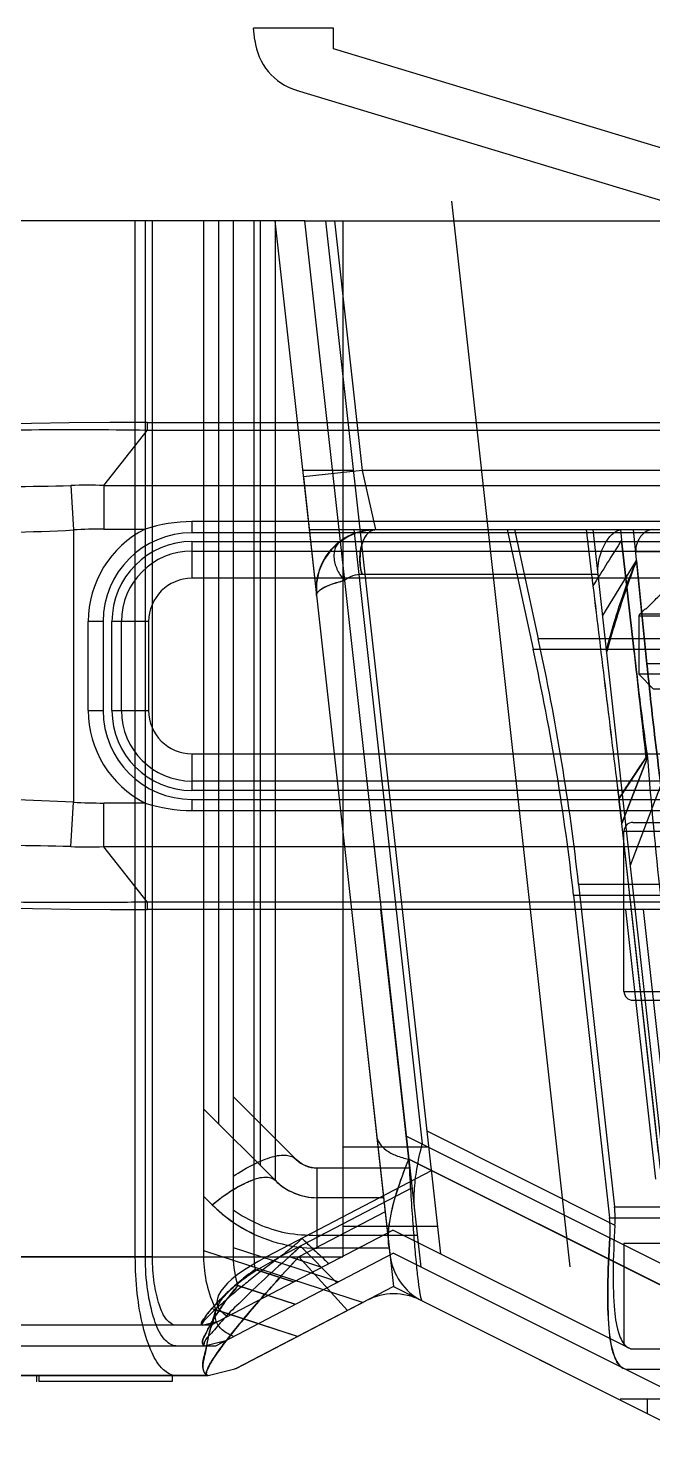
# Model space of a CAD drawing. Header units: millimetres. Extents: x -97344 to -49824, y -57049 to -40247.
# Drawn here: x -63579.77 to -63558.69, y -52849.92 to -52802.39 of the extents above; entities that cross this region are included whole.
import ezdxf

# ---------------------------------------------------------------- set-up
doc = ezdxf.new("R2010")
doc.units = ezdxf.units.MM
doc.header["$LTSCALE"] = 200
doc.linetypes.add('DOT_CENTER', pattern=[14, 12, -1, 0, -1])
for name, color, linetype in [('1', 7, 'Continuous'), ('DIM', 3, 'Continuous'), ('LAY0001', 7, 'Continuous')]:
    doc.layers.add(name, color=color, linetype=linetype)

# ---------------------------------------------------------------- blocks, each defined once
blk = doc.blocks.new('2250')
at = {"color": 7, "linetype": 'Continuous'}
for p, q in [((-45375.337, -64444.768), (-45373.872, -64442.909)), ((-45373.872, -64442.645), (-45373.872, -64442.909)), ((-45373.872, -64442.645), (-45301.69, -64442.645)), ((-45301.69, -64442.909), (-45373.872, -64442.909)), ((-45376.447, -64444.769), (-45376.359, -64446.27)), ((-45375.337, -64444.768), (-45375.337, -64446.24)), ((-45375.337, -64444.768), (-45300.224, -64444.768)), ((-45376.359, -64446.27), (-45376.359, -64455.455)), ((-45375.337, -64446.24), (-45373.941, -64446.24)), ((-45372.359, -64445.988), (-45372.359, -64446.362)), ((-45303.202, -64445.988), (-45372.359, -64445.988)), ((-45303.202, -64446.362), (-45372.359, -64446.362)), ((-45372.359, -64446.662), (-45372.359, -64447.901)), ((-45372.359, -64446.662), (-45303.202, -64446.662)), ((-45372.359, -64446.982), (-45303.202, -64446.982)), ((-45303.202, -64447.901), (-45372.359, -64447.901)), ((-45375.859, -64452.362), (-45375.859, -64449.362)), ((-45375.359, -64449.362), (-45375.859, -64449.362)), ((-45375.359, -64449.362), (-45375.359, -64452.362)), ((-45375.059, -64452.362), (-45375.059, -64449.362)), ((-45373.821, -64449.362), (-45375.059, -64449.362)), ((-45374.74, -64452.362), (-45374.74, -64449.362)), ((-45373.821, -64449.362), (-45373.821, -64452.362)), ((-45375.859, -64452.362), (-45375.359, -64452.362)), ((-45375.059, -64452.362), (-45373.821, -64452.362)), ((-45372.359, -64453.824), (-45372.359, -64455.062)), ((-45372.359, -64453.824), (-45303.202, -64453.824)), ((-45303.202, -64454.743), (-45372.359, -64454.743)), ((-45303.202, -64455.062), (-45372.359, -64455.062)), ((-45376.447, -64456.956), (-45376.359, -64455.455)), ((-45375.337, -64456.957), (-45375.337, -64455.485)), ((-45373.941, -64455.485), (-45375.337, -64455.485)), ((-45372.359, -64455.362), (-45372.359, -64455.737)), ((-45372.359, -64455.362), (-45303.202, -64455.362)), ((-45372.359, -64455.737), (-45303.202, -64455.737)), ((-45373.872, -64458.816), (-45375.337, -64456.957)), ((-45300.224, -64456.957), (-45375.337, -64456.957)), ((-45373.872, -64458.816), (-45373.872, -64459.08)), ((-45373.872, -64458.816), (-45301.69, -64458.816)), ((-45301.69, -64459.08), (-45373.872, -64459.08)), ((-45366.975, -64459.08), (-45365.681, -64470.718)), ((-45365.044, -64467.5), (-45365.98, -64459.08)), ((-45356.706, -64468.175), (-45357.717, -64459.08)), ((-45356.123, -64468.077), (-45357.124, -64459.08)), ((-45356.306, -64471.869), (-45365.044, -64467.5)), ((-45365.841, -64469.282), (-45368.75, -64470.8)), ((-45390.575, -64470.8), (-45368.75, -64470.8)), ((-45368.75, -64470.8), (-45367.109, -64472.608)), ((-45370.867, -64474.568), (-45366.467, -64472.272)), ((-45364.588, -64472.286), (-45355.801, -64476.68)), ((-45371.219, -64473.648), (-45370.991, -64473.355)), ((-45389.806, -64474.8), (-45371.811, -64474.8)), ((-45377.604, -64474.8), (-45377.604, -64475)), ((-45377.531, -64474.8), (-45377.531, -64475)), ((-45373.031, -64474.8), (-45373.031, -64475)), ((-45371.811, -64474.8), (-45370.867, -64474.568)), ((-45370.865, -64474.567), (-45370.935, -64474.584)), ((-45377.589, -64475), (-45377.604, -64475)), ((-45373.031, -64475), (-45377.531, -64475))]:
    blk.add_line(p, q, dxfattribs=at)
for points in [[(-45373.872, -64442.645), (-45375.131, -64442.648), (-45376.498, -64442.661), (-45377.771, -64442.683), (-45378.966, -64442.712), (-45380.088, -64442.75), (-45381.144, -64442.794), (-45382.137, -64442.846), (-45383.071, -64442.906), (-45383.947, -64442.974), (-45384.767, -64443.051), (-45385.526, -64443.137), (-45386.223, -64443.235), (-45386.859, -64443.347), (-45387.345, -64443.457)], [(-45387.345, -64458.268), (-45386.849, -64458.379), (-45386.21, -64458.492), (-45385.507, -64458.59), (-45384.743, -64458.677), (-45383.92, -64458.753), (-45383.042, -64458.821), (-45382.106, -64458.881), (-45381.111, -64458.932), (-45380.056, -64458.977), (-45378.935, -64459.013), (-45377.743, -64459.043), (-45376.472, -64459.064), (-45375.11, -64459.077), (-45373.872, -64459.08)]]:
    blk.add_lwpolyline(points, dxfattribs=at)
for centre, radius, start, end in [((-45375.887, -64464.074), 19.313, 88.368, 91.6601), ((-45375.332, -64463.822), 17.582, 90.0185, 93.351), ((-45372.359, -64449.362), 3.5, 116.8584, 180), ((-45372.359, -64449.362), 3, 90, 180), ((-45372.359, -64449.362), 2.7, 90, 180), ((-45372.359, -64449.362), 2.381, 90, 180), ((-45372.359, -64449.362), 1.462, 90, 180), ((-45372.359, -64452.362), 3.5, 180, 243.1416), ((-45372.359, -64452.362), 3, 180, 270), ((-45372.359, -64452.362), 2.7, 180, 270), ((-45372.359, -64452.362), 2.381, 180, 270), ((-45372.359, -64452.362), 1.462, 180, 270), ((-45375.332, -64437.902), 17.582, 266.649, 269.9815), ((-45375.887, -64437.651), 19.313, 268.3399, 271.632), ((-45363.693, -64470.497), 2, 186.344, 243.4349), ((-45365.541, -64474.045), 2, 63.3402, 117.5538)]:
    blk.add_arc(centre, radius, start, end, dxfattribs=at)
for points, knots in [([(-45373.872, -64442.909), (-45375.258, -64442.894), (-45377.927, -64442.877), (-45381.16, -64442.964), (-45383.496, -64443.102), (-45384.961, -64443.229), (-45386.187, -64443.383), (-45386.92, -64443.507), (-45387.242, -64443.577)], [0, 0, 0, 0, 0.310172, 0.597298, 0.723477, 0.83381, 0.92626, 1, 1, 1, 1]), ([(-45389.096, -64445.584), (-45388.815, -64445.523), (-45388.162, -64445.391), (-45387.051, -64445.215), (-45385.695, -64445.061), (-45383.491, -64444.897), (-45380.383, -64444.818), (-45377.803, -64444.807), (-45376.447, -64444.769)], [0, 0, 0, 0, 0.068055, 0.157386, 0.265648, 0.390479, 0.679313, 1, 1, 1, 1]), ([(-45389.666, -64447.031), (-45389.385, -64446.996), (-45388.723, -64446.906), (-45387.585, -64446.776), (-45386.171, -64446.652), (-45383.84, -64446.506), (-45380.541, -64446.406), (-45377.799, -64446.342), (-45376.359, -64446.27)], [0, 0, 0, 0, 0.063719, 0.150349, 0.257652, 0.383035, 0.675656, 1, 1, 1, 1]), ([(-45376.359, -64455.455), (-45377.799, -64455.383), (-45380.541, -64455.319), (-45383.839, -64455.219), (-45386.17, -64455.073), (-45387.584, -64454.949), (-45388.723, -64454.818), (-45389.385, -64454.728), (-45389.666, -64454.693)], [0, 0, 0, 0, 0.32427, 0.616889, 0.742282, 0.849606, 0.936268, 1, 1, 1, 1]), ([(-45376.447, -64456.956), (-45377.803, -64456.917), (-45380.383, -64456.907), (-45383.49, -64456.828), (-45385.694, -64456.664), (-45387.05, -64456.51), (-45388.161, -64456.334), (-45388.815, -64456.201), (-45389.096, -64456.141)], [0, 0, 0, 0, 0.32062, 0.609453, 0.734293, 0.842573, 0.931932, 1, 1, 1, 1]), ([(-45387.273, -64458.138), (-45386.95, -64458.209), (-45386.218, -64458.34), (-45384.992, -64458.496), (-45383.526, -64458.618), (-45381.849, -64458.719), (-45379.997, -64458.794), (-45378.02, -64458.83), (-45375.965, -64458.836), (-45374.573, -64458.827), (-45373.872, -64458.816)], [0, 0, 0, 0, 0.073694, 0.165979, 0.275806, 0.401933, 0.541117, 0.689391, 0.843353, 1, 1, 1, 1]), ([(-45366.128, -64466.697), (-45366.118, -64466.791), (-45366.043, -64466.988), (-45365.798, -64467.219), (-45365.457, -64467.398), (-45365.189, -64467.472), (-45365.044, -64467.5)], [0, 0, 0, 0, 0.199073, 0.422662, 0.690357, 1, 1, 1, 1]), ([(-45365.044, -64467.5), (-45365.025, -64467.843), (-45364.986, -64468.497), (-45364.925, -64469.424), (-45364.864, -64470.24), (-45364.805, -64470.929), (-45364.748, -64471.481), (-45364.701, -64471.85), (-45364.663, -64472.068), (-45364.639, -64472.177), (-45364.617, -64472.244), (-45364.599, -64472.28), (-45364.588, -64472.286)], [0, 0, 0, 0, 0.213754, 0.4078, 0.57857, 0.72305, 0.83871, 0.923705, 0.954382, 0.977149, 0.992175, 1, 1, 1, 1]), ([(-45370.991, -64473.355), (-45370.833, -64473.157), (-45370.112, -64472.283), (-45369.353, -64471.441), (-45368.75, -64470.8)], [0, 0, 0, 0, 0.223124, 1, 1, 1, 1]), ([(-45371.811, -64474.8), (-45371.829, -64474.8), (-45371.873, -64474.779), (-45371.872, -64474.691), (-45371.836, -64474.588), (-45371.769, -64474.447), (-45371.668, -64474.28), (-45371.485, -64474.007), (-45371.331, -64473.795), (-45371.219, -64473.648)], [0, 0, 0, 0, 0.039205, 0.088988, 0.170029, 0.283628, 0.427091, 0.59676, 1, 1, 1, 1])]:
    blk.add_open_spline(points, degree=3, knots=knots, dxfattribs=at)
for points in [[(-45372.359, -64445.988), (-45372.893, -64445.988), (-45373.433, -64446.075), (-45373.941, -64446.24)], [(-45373.941, -64455.485), (-45373.433, -64455.65), (-45372.893, -64455.737), (-45372.359, -64455.737)]]:
    blk.add_open_spline(points, degree=3, dxfattribs=at)
at = {"layer": 'LAY0001', "color": 7, "linetype": 'Continuous'}
for p, q in [((-45370.237, -64429.743), (-45370.281, -64429.34)), ((-45367.581, -64429.34), (-45370.281, -64429.34)), ((-45367.581, -64430.038), (-45367.581, -64429.34)), ((-45347.659, -64436.072), (-45367.581, -64430.038)), ((-45346.346, -64438.246), (-45368.829, -64431.437)), ((-45359.597, -64471.137), (-45363.595, -64435.177)), ((-45368.553, -64435.84), (-45391.579, -64435.84)), ((-45374.27, -64470.8), (-45374.27, -64435.84)), ((-45373.928, -64470.8), (-45373.928, -64435.84)), ((-45373.688, -64470.8), (-45373.688, -64435.84)), ((-45371.967, -64435.84), (-45371.967, -64465.8)), ((-45371.467, -64435.84), (-45371.467, -64466.3)), ((-45370.967, -64435.84), (-45370.967, -64470.8)), ((-45370.267, -64435.84), (-45370.267, -64470.8)), ((-45370.053, -64435.84), (-45370.053, -64467.714)), ((-45369.559, -64435.84), (-45368.4, -64446.26)), ((-45369.553, -64435.84), (-45369.553, -64468.214)), ((-45367.394, -64446.26), (-45368.553, -64435.84)), ((-45368.553, -64435.84), (-45306.009, -64435.84)), ((-45367.848, -64435.84), (-45363.973, -64470.693)), ((-45367.546, -64435.84), (-45366.61, -64444.26)), ((-45367.267, -64435.84), (-45367.267, -64470.8)), ((-45366.912, -64444.26), (-45368.623, -64444.26)), ((-45366.61, -64444.26), (-45368.598, -64444.481)), ((-45308.951, -64444.26), (-45366.61, -64444.26)), ((-45366.61, -64444.26), (-45366.166, -64446.26)), ((-45368.598, -64444.481), (-45368.153, -64448.481)), ((-45368.4, -64446.26), (-45365.561, -64471.8)), ((-45368.4, -64446.26), (-45314.09, -64446.26)), ((-45367.406, -64446.26), (-45365.044, -64467.5)), ((-45364.627, -64471.148), (-45367.394, -64446.26)), ((-45366.897, -64446.26), (-45364.592, -64466.988)), ((-45366.825, -64446.371), (-45366.497, -64446.287)), ((-45366.498, -64446.287), (-45366.166, -64446.26)), ((-45361.72, -64446.26), (-45360.847, -64450.291)), ((-45361.472, -64446.26), (-45360.674, -64449.946)), ((-45359.056, -64446.26), (-45358.828, -64448.156)), ((-45356.286, -64469.08), (-45358.823, -64446.26)), ((-45357.899, -64446.26), (-45357.86, -64446.614)), ((-45357.006, -64450.785), (-45357.457, -64446.26)), ((-45357.453, -64450.291), (-45357.86, -64446.614)), ((-45357.86, -64446.614), (-45357.453, -64450.291)), ((-45318.178, -64447.006), (-45357.383, -64447.006)), ((-45358.5, -64449.161), (-45357.354, -64447.3)), ((-45357.354, -64447.3), (-45357.006, -64450.785)), ((-45358.655, -64447.772), (-45366.618, -64447.772)), ((-45314.888, -64449.946), (-45360.674, -64449.946)), ((-45360.847, -64450.291), (-45337.781, -64450.291)), ((-45318.555, -64450.785), (-45357.006, -64450.785)), ((-45357.04, -64453.959), (-45357.954, -64455.343)), ((-45356.991, -64453.953), (-45357.85, -64456.18)), ((-45357.85, -64456.18), (-45356.991, -64453.953)), ((-45357.564, -64457.577), (-45356.535, -64454.889)), ((-45357.85, -64456.18), (-45357.954, -64455.342)), ((-45357.954, -64455.343), (-45357.85, -64456.18)), ((-45356.554, -64467.836), (-45357.85, -64456.18)), ((-45356.615, -64467.293), (-45357.85, -64456.18)), ((-45359.48, -64458.595), (-45358.27, -64469.48)), ((-45359.48, -64458.595), (-45337.781, -64458.595)), ((-45359.312, -64458.221), (-45358.101, -64469.106)), ((-45359.312, -64458.221), (-45316.25, -64458.221)), ((-45370.967, -64465.385), (-45368.846, -64467.507)), ((-45371.967, -64465.8), (-45371.967, -64470.8)), ((-45369.553, -64468.214), (-45371.967, -64465.8)), ((-45365.119, -64466.725), (-45356.21, -64471.179)), ((-45364.434, -64466.55), (-45358.085, -64469.725)), ((-45364.373, -64467.1), (-45367.267, -64467.1)), ((-45365.044, -64467.5), (-45355.956, -64472.044)), ((-45364.284, -64467.899), (-45369.843, -64470.8)), ((-45368.139, -64470.503), (-45368.138, -64467.8)), ((-45364.999, -64467.8), (-45368.139, -64467.8)), ((-45364.925, -64468.468), (-45369.393, -64470.8)), ((-45371.967, -64468.746), (-45371.674, -64469.038)), ((-45365.894, -64468.8), (-45368.139, -64468.8)), ((-45358.101, -64469.106), (-45317.46, -64469.106)), ((-45365.841, -64469.282), (-45368.75, -64470.8)), ((-45358.27, -64469.48), (-45337.781, -64469.48)), ((-45371.727, -64473.1), (-45365.577, -64469.891)), ((-45364.747, -64470.071), (-45368.139, -64470.071)), ((-45364.076, -64469.768), (-45367.267, -64469.768)), ((-45357.781, -64473.789), (-45365.577, -64469.891)), ((-45370.967, -64470.477), (-45367.408, -64471.635)), ((-45368.697, -64470.436), (-45367.471, -64471.668)), ((-45368.697, -64470.436), (-45367.471, -64471.668)), ((-45365.705, -64470.503), (-45368.139, -64470.503)), ((-45357.781, -64470.34), (-45357.781, -64473.789)), ((-45357.781, -64470.34), (-45347.031, -64470.34)), ((-45391.223, -64470.8), (-45367.267, -64470.8)), ((-45389.9, -64470.8), (-45369.084, -64470.8)), ((-45389.427, -64470.801), (-45369.843, -64470.8)), ((-45373.928, -64470.8), (-45384, -64470.8)), ((-45373.688, -64470.8), (-45383.527, -64470.801)), ((-45371.967, -64470.584), (-45366.587, -64472.335)), ((-45371.556, -64473.8), (-45365.57, -64470.677)), ((-45369.047, -64470.8), (-45367.983, -64471.146)), ((-45368.75, -64470.799), (-45367.109, -64472.607)), ((-45368.75, -64470.799), (-45367.109, -64472.607)), ((-45355.702, -64475.611), (-45365.57, -64470.677)), ((-45370.228, -64471.22), (-45368.933, -64471.642)), ((-45368.934, -64471.642), (-45370.228, -64471.221)), ((-45368.934, -64471.643), (-45370.228, -64471.222)), ((-45365.561, -64471.8), (-45370.867, -64474.568)), ((-45370.806, -64471.768), (-45368.87, -64472.398)), ((-45368.87, -64472.399), (-45370.806, -64471.769)), ((-45368.87, -64472.399), (-45370.806, -64471.77)), ((-45365.561, -64471.8), (-45355.419, -64476.87)), ((-45371.645, -64472.548), (-45368.78, -64473.48)), ((-45371.642, -64472.55), (-45368.847, -64473.459)), ((-45371.55, -64472.578), (-45368.78, -64473.479)), ((-45371.55, -64472.58), (-45368.78, -64473.48)), ((-45371.727, -64473.1), (-45389.13, -64473.1)), ((-45372.016, -64473.1), (-45371.466, -64472.965)), ((-45371.641, -64473.007), (-45371.464, -64472.963)), ((-45392.283, -64473.8), (-45371.556, -64473.8)), ((-45371.931, -64473.8), (-45371.215, -64473.624)), ((-45371.488, -64473.69), (-45371.376, -64473.663)), ((-45371.393, -64473.667), (-45371.217, -64473.623)), ((-45371.296, -64473.643), (-45371.219, -64473.624)), ((-45357.559, -64473.9), (-45357.781, -64473.789)), ((-45357.559, -64473.9), (-45351.519, -64473.9)), ((-45371.811, -64474.8), (-45389.806, -64474.8)), ((-45371.811, -64474.8), (-45370.867, -64474.568)), ((-45370.865, -64474.567), (-45370.936, -64474.584)), ((-45370.865, -64474.567), (-45370.935, -64474.584)), ((-45337.781, -64474.6), (-45357.725, -64474.6)), ((-45317.646, -64475.6), (-45357.915, -64475.6)), ((-45357.001, -64475.6), (-45357.001, -64476.08))]:
    blk.add_line(p, q, dxfattribs=at)
for points in [[(-45366.165, -64446.26), (-45366.479, -64446.284), (-45366.788, -64446.359), (-45367.085, -64446.483), (-45367.362, -64446.657)], [(-45366.165, -64446.26), (-45366.482, -64446.285), (-45366.789, -64446.359), (-45367.085, -64446.484)], [(-45368.153, -64448.479), (-45368.163, -64448.15), (-45368.116, -64447.816), (-45368.013, -64447.493), (-45367.858, -64447.194), (-45367.659, -64446.929), (-45367.413, -64446.696), (-45367.133, -64446.509), (-45366.825, -64446.371)], [(-45368.153, -64448.481), (-45368.162, -64448.147), (-45368.114, -64447.811), (-45368.01, -64447.487), (-45367.856, -64447.191), (-45367.656, -64446.927), (-45367.411, -64446.694), (-45367.13, -64446.508), (-45366.824, -64446.371)], [(-45367.362, -64446.657), (-45367.674, -64446.947), (-45367.917, -64447.294), (-45368.077, -64447.672), (-45368.157, -64448.071), (-45368.154, -64448.476)], [(-45367.362, -64446.657), (-45367.655, -64446.925), (-45367.9, -64447.264), (-45368.063, -64447.629), (-45368.153, -64448.036), (-45368.152, -64448.489)], [(-45368.139, -64467.8), (-45368.265, -64467.791), (-45368.385, -64467.769), (-45368.487, -64467.737), (-45368.575, -64467.699), (-45368.654, -64467.656), (-45368.724, -64467.61), (-45368.788, -64467.56), (-45368.846, -64467.507)], [(-45369.553, -64468.214), (-45369.368, -64468.377), (-45369.158, -64468.52), (-45368.926, -64468.638), (-45368.672, -64468.727), (-45368.404, -64468.782), (-45368.139, -64468.8)]]:
    blk.add_lwpolyline(points, dxfattribs=at)
for centre, radius, start, end in [((-45368.249, -64429.522), 2, 186.344, 253.1506), ((-45366.166, -64448.26), 2, 90, 186.344), ((-44734.231, -64838.873), 736.737, 147.830299, 147.971935), ((-45366.618, -64448.772), 1, 89.9983, 126.7325), ((-42519.347, -64106.588), 2859.952, 186.859293, 187.004298), ((-42547.951, -64110.065), 2831.137, 186.858571, 187.005072), ((-44617.964, -64367.937), 744.062, 186.3548, 186.638314), ((-44286.573, -64333.16), 1077.262, 186.242245, 186.438738), ((-45368.139, -64466.8), 1, 225, 270), ((-45368.139, -64466.8), 2, 225, 270), ((-45368.138, -64465.503), 5, 225.0002, 244.8057), ((-45367.967, -64470.8), 4, 180, 206.4024), ((-45367.967, -64470.8), 3, 180, 198.8788), ((-45367.967, -64470.8), 2.3, 180, 190.5845)]:
    blk.add_arc(centre, radius, start, end, dxfattribs=at)
for centre, major_axis, ratio, start_param, end_param in [((-45756.102, -64350.608), (393.924, -135.879), 0.37703, 0.176957, 0.22489), ((-45757.651, -64350.608), (395.294, -136.352), 0.37703, 0.176957, 0.22489), ((-45158.895, -64350.608), (167.365, 173.845), 0.61463, 2.642162, 2.669125), ((-45378.404, -64463.6), (20.156, -6.953), 0.37703, 0.104111, 0.176957), ((-45379.953, -64463.6), (21.526, -7.425), 0.37703, 0.102287, 0.176957), ((-45364.871, -64470.8), (6.633, 1.626), 0.245196, 2.356194, 3.412209)]:
    blk.add_ellipse(centre, major_axis=major_axis, ratio=ratio, start_param=start_param, end_param=end_param, dxfattribs=at)
for points, knots in [([(-45366.166, -64446.26), (-45366.195, -64446.26), (-45366.236, -64446.266), (-45366.285, -64446.285), (-45366.315, -64446.3), (-45366.345, -64446.319), (-45366.386, -64446.35), (-45366.438, -64446.401), (-45366.498, -64446.48), (-45366.577, -64446.62), (-45366.653, -64446.842), (-45366.697, -64447.145), (-45366.69, -64447.464), (-45366.649, -64447.673), (-45366.618, -64447.772)], [0, 0, 0, 0, 0.050982, 0.070209, 0.089308, 0.109072, 0.130376, 0.178244, 0.234154, 0.298894, 0.454349, 0.635662, 0.822084, 1, 1, 1, 1]), ([(-45366.618, -64447.772), (-45366.63, -64447.733), (-45366.652, -64447.648), (-45366.676, -64447.517), (-45366.687, -64447.404), (-45366.691, -64447.317), (-45366.692, -64447.255), (-45366.691, -64447.192), (-45366.686, -64447.105), (-45366.675, -64446.992), (-45366.649, -64446.853), (-45366.609, -64446.714), (-45366.556, -64446.581), (-45366.487, -64446.461), (-45366.406, -64446.363), (-45366.313, -64446.293), (-45366.229, -64446.263), (-45366.18, -64446.26), (-45366.165, -64446.26)], [0, 0, 0, 0, 0.069128, 0.150922, 0.228446, 0.265172, 0.300389, 0.335599, 0.3723, 0.449714, 0.531307, 0.614997, 0.698044, 0.777408, 0.850457, 0.915946, 0.97491, 1, 1, 1, 1]), ([(-45358.655, -64447.772), (-45358.668, -64447.648), (-45358.657, -64447.383), (-45358.558, -64446.997), (-45358.384, -64446.642), (-45358.157, -64446.365), (-45357.942, -64446.26), (-45357.842, -64446.26)], [0, 0, 0, 0, 0.202467, 0.423866, 0.641706, 0.837727, 1, 1, 1, 1]), ([(-45356.834, -64446.26), (-45356.874, -64446.26), (-45356.956, -64446.277), (-45357.065, -64446.339), (-45357.16, -64446.422), (-45357.238, -64446.518), (-45357.298, -64446.618), (-45357.342, -64446.718), (-45357.371, -64446.815), (-45357.386, -64446.911), (-45357.386, -64446.975), (-45357.383, -64447.006)], [0, 0, 0, 0, 0.118955, 0.242251, 0.367875, 0.490966, 0.606998, 0.713285, 0.811692, 0.906124, 1, 1, 1, 1]), ([(-45367.362, -64446.657), (-45367.436, -64446.712), (-45367.528, -64446.844), (-45367.573, -64447.054), (-45367.57, -64447.315), (-45367.463, -64447.642), (-45367.306, -64447.871), (-45367.216, -64447.97)], [0, 0, 0, 0, 0.191559, 0.307856, 0.437817, 0.723279, 1, 1, 1, 1]), ([(-45358.368, -64450.347), (-45358.292, -64450.026), (-45358.111, -64449.363), (-45357.781, -64448.343), (-45357.506, -64447.654), (-45357.354, -64447.3)], [0, 0, 0, 0, 0.307988, 0.64057, 1, 1, 1, 1]), ([(-45357.354, -64447.3), (-45357.489, -64447.652), (-45357.742, -64448.345), (-45358.076, -64449.372), (-45358.274, -64450.045), (-45358.365, -64450.375)], [0, 0, 0, 0, 0.349817, 0.683398, 1, 1, 1, 1]), ([(-45368.153, -64448.481), (-45368.162, -64448.406), (-45367.99, -64448.239), (-45367.668, -64448.101), (-45367.381, -64448.016), (-45367.216, -64447.97)], [0, 0, 0, 0, 0.202915, 0.535284, 1, 1, 1, 1]), ([(-45368.153, -64448.481), (-45368.158, -64448.439), (-45368.12, -64448.366), (-45368.038, -64448.295), (-45367.889, -64448.198), (-45367.613, -64448.081), (-45367.364, -64448.008), (-45367.216, -64447.97)], [0, 0, 0, 0, 0.112503, 0.194224, 0.299009, 0.588295, 1, 1, 1, 1]), ([(-45357.446, -64450.291), (-45357.401, -64450.707), (-45357.307, -64451.53), (-45357.155, -64452.751), (-45357.047, -64453.555), (-45356.991, -64453.953)], [0, 0, 0, 0, 0.339936, 0.673282, 1, 1, 1, 1]), ([(-45357.006, -64450.785), (-45356.961, -64451.243), (-45356.866, -64452.158), (-45356.708, -64453.526), (-45356.595, -64454.437), (-45356.535, -64454.891)], [0, 0, 0, 0, 0.334293, 0.66745, 1, 1, 1, 1]), ([(-45356.535, -64454.889), (-45356.595, -64454.436), (-45356.709, -64453.526), (-45356.866, -64452.158), (-45356.96, -64451.243), (-45357.006, -64450.785)], [0, 0, 0, 0, 0.332308, 0.665582, 1, 1, 1, 1]), ([(-45357.954, -64455.342), (-45357.918, -64455.284), (-45357.843, -64455.166), (-45357.726, -64454.985), (-45357.602, -64454.796), (-45357.474, -64454.599), (-45357.336, -64454.395), (-45357.191, -64454.182), (-45357.091, -64454.038), (-45357.04, -64453.964)], [0, 0, 0, 0, 0.123861, 0.254276, 0.390619, 0.532636, 0.681725, 0.837694, 1, 1, 1, 1]), ([(-45364.84, -64469.237), (-45364.864, -64469.019), (-45364.869, -64468.548), (-45364.773, -64467.795), (-45364.659, -64467.269), (-45364.592, -64466.988)], [0, 0, 0, 0, 0.289231, 0.618967, 1, 1, 1, 1]), ([(-45364.84, -64469.237), (-45364.864, -64469.019), (-45364.869, -64468.548), (-45364.773, -64467.795), (-45364.659, -64467.269), (-45364.592, -64466.988)], [0, 0, 0, 0, 0.289234, 0.618968, 1, 1, 1, 1]), ([(-45370.968, -64468.079), (-45370.741, -64467.928), (-45370.319, -64467.673), (-45369.712, -64467.423), (-45369.216, -64467.326), (-45368.928, -64467.424), (-45368.846, -64467.507)], [0, 0, 0, 0, 0.35327, 0.638448, 0.848555, 1, 1, 1, 1]), ([(-45365.712, -64470.441), (-45365.743, -64470.164), (-45365.706, -64469.547), (-45365.449, -64468.564), (-45365.192, -64467.875), (-45365.044, -64467.5)], [0, 0, 0, 0, 0.274715, 0.602258, 1, 1, 1, 1]), ([(-45365.712, -64470.441), (-45365.743, -64470.162), (-45365.705, -64469.542), (-45365.447, -64468.56), (-45365.191, -64467.872), (-45365.044, -64467.5)], [0, 0, 0, 0, 0.277098, 0.604889, 1, 1, 1, 1]), ([(-45371.674, -64469.038), (-45371.455, -64468.858), (-45371.039, -64468.548), (-45370.428, -64468.231), (-45369.938, -64468.069), (-45369.631, -64468.135), (-45369.553, -64468.214)], [0, 0, 0, 0, 0.35557, 0.648674, 0.860193, 1, 1, 1, 1]), ([(-45371.674, -64469.038), (-45371.513, -64468.905), (-45371.197, -64468.666), (-45370.727, -64468.378), (-45370.414, -64468.236), (-45370.267, -64468.187)], [0, 0, 0, 0, 0.379837, 0.717571, 1, 1, 1, 1]), ([(-45371.674, -64469.038), (-45371.367, -64469.345), (-45370.681, -64469.873), (-45369.466, -64470.383), (-45368.59, -64470.503), (-45368.139, -64470.503)], [0, 0, 0, 0, 0.332433, 0.654268, 1, 1, 1, 1]), ([(-45370.967, -64469.215), (-45370.7, -64469.397), (-45370.131, -64469.717), (-45369.171, -64470.033), (-45368.489, -64470.066), (-45368.139, -64470.071)], [0, 0, 0, 0, 0.322847, 0.649626, 1, 1, 1, 1]), ([(-45358.085, -64469.725), (-45358.118, -64470.263), (-45358.164, -64471.219), (-45358.129, -64472.478), (-45358.016, -64473.331), (-45357.784, -64473.787), (-45357.633, -64473.863)], [0, 0, 0, 0, 0.380442, 0.676291, 0.880354, 1, 1, 1, 1]), ([(-45368.644, -64470.174), (-45368.723, -64470.25), (-45368.884, -64470.398), (-45369.133, -64470.606), (-45369.303, -64470.736), (-45369.389, -64470.8)], [0, 0, 0, 0, 0.338053, 0.671765, 1, 1, 1, 1]), ([(-45368.697, -64470.436), (-45368.738, -64470.478), (-45368.823, -64470.561), (-45368.952, -64470.682), (-45369.039, -64470.761), (-45369.084, -64470.8)], [0, 0, 0, 0, 0.334296, 0.667879, 1, 1, 1, 1]), ([(-45369.084, -64470.8), (-45369.039, -64470.761), (-45368.952, -64470.682), (-45368.823, -64470.561), (-45368.738, -64470.478), (-45368.697, -64470.436)], [0, 0, 0, 0, 0.332243, 0.665824, 1, 1, 1, 1]), ([(-45368.644, -64470.174), (-45368.544, -64470.27), (-45368.344, -64470.46), (-45368.044, -64470.742), (-45367.843, -64470.928), (-45367.743, -64471.021)], [0, 0, 0, 0, 0.335594, 0.66892, 1, 1, 1, 1]), ([(-45357.799, -64474.562), (-45357.952, -64474.486), (-45358.2, -64474.007), (-45358.315, -64473.079), (-45358.345, -64471.73), (-45358.29, -64470.712), (-45358.254, -64470.157)], [0, 0, 0, 0, 0.11281, 0.322649, 0.631149, 1, 1, 1, 1]), ([(-45358.254, -64470.157), (-45358.29, -64470.711), (-45358.344, -64471.722), (-45358.316, -64473.067), (-45358.203, -64473.994), (-45357.956, -64474.484), (-45357.799, -64474.562)], [0, 0, 0, 0, 0.36802, 0.673041, 0.884101, 1, 1, 1, 1]), ([(-45372.902, -64474.8), (-45373.057, -64474.8), (-45373.423, -64474.583), (-45373.764, -64473.969), (-45374.05, -64473.093), (-45374.228, -64472.003), (-45374.27, -64471.212), (-45374.27, -64470.8)], [0, 0, 0, 0, 0.104573, 0.258167, 0.468091, 0.722149, 1, 1, 1, 1]), ([(-45372.902, -64473.8), (-45373.053, -64473.8), (-45373.408, -64473.518), (-45373.675, -64472.844), (-45373.886, -64471.901), (-45373.928, -64471.183), (-45373.928, -64470.8)], [0, 0, 0, 0, 0.136249, 0.355383, 0.654844, 1, 1, 1, 1]), ([(-45372.902, -64473.1), (-45373.018, -64473.1), (-45373.29, -64472.884), (-45373.495, -64472.367), (-45373.656, -64471.644), (-45373.688, -64471.094), (-45373.688, -64470.8)], [0, 0, 0, 0, 0.136249, 0.355383, 0.654844, 1, 1, 1, 1]), ([(-45369.389, -64470.8), (-45369.573, -64470.936), (-45369.912, -64471.192), (-45370.38, -64471.56), (-45370.781, -64471.886), (-45371.129, -64472.177), (-45371.431, -64472.446), (-45371.68, -64472.67), (-45371.887, -64472.892), (-45371.98, -64472.97), (-45372.036, -64473.1), (-45372.018, -64473.1)], [0, 0, 0, 0, 0.195072, 0.362785, 0.508203, 0.636569, 0.750447, 0.850589, 0.931685, 0.984384, 1, 1, 1, 1]), ([(-45369.084, -64470.8), (-45369.398, -64471.076), (-45369.967, -64471.588), (-45370.724, -64472.321), (-45371.304, -64472.884), (-45371.699, -64473.39), (-45371.911, -64473.56), (-45371.968, -64473.8), (-45371.936, -64473.8)], [0, 0, 0, 0, 0.300331, 0.551074, 0.750438, 0.894013, 0.976918, 1, 1, 1, 1]), ([(-45368.75, -64470.8), (-45369.003, -64471.068), (-45369.485, -64471.591), (-45370.156, -64472.35), (-45370.729, -64473.027), (-45371.187, -64473.597), (-45371.512, -64474.046), (-45371.738, -64474.379), (-45371.836, -64474.594), (-45371.896, -64474.748), (-45371.833, -64474.8), (-45371.811, -64474.8)], [0, 0, 0, 0, 0.215128, 0.415282, 0.590682, 0.733305, 0.841059, 0.916184, 0.96281, 0.986767, 1, 1, 1, 1]), ([(-45371.811, -64474.8), (-45371.833, -64474.8), (-45371.896, -64474.748), (-45371.836, -64474.594), (-45371.737, -64474.379), (-45371.512, -64474.047), (-45371.188, -64473.598), (-45370.73, -64473.028), (-45370.157, -64472.35), (-45369.485, -64471.592), (-45369.003, -64471.068), (-45368.75, -64470.8)], [0, 0, 0, 0, 0.013261, 0.037264, 0.083847, 0.158829, 0.266436, 0.409017, 0.584505, 0.784804, 1, 1, 1, 1]), ([(-45370.95, -64473.483), (-45371.088, -64473.426), (-45371.331, -64473.301), (-45371.586, -64472.982), (-45371.576, -64472.582), (-45371.358, -64472.212), (-45371.014, -64471.849), (-45370.559, -64471.49), (-45370.01, -64471.135), (-45369.608, -64470.912), (-45369.393, -64470.8)], [0, 0, 0, 0, 0.111415, 0.200877, 0.28682, 0.390013, 0.514277, 0.657857, 0.819822, 1, 1, 1, 1]), ([(-45370.228, -64471.222), (-45370.226, -64471.205), (-45370.328, -64471.317), (-45370.417, -64471.347), (-45370.637, -64471.54), (-45370.862, -64471.723), (-45371.1, -64471.938), (-45371.319, -64472.149), (-45371.52, -64472.356), (-45371.7, -64472.557), (-45371.863, -64472.74), (-45371.959, -64472.916), (-45372.061, -64473.011), (-45372.033, -64473.1), (-45372.016, -64473.1)], [0, 0, 0, 0, 0.019875, 0.08354, 0.184854, 0.305883, 0.427633, 0.543271, 0.651637, 0.753676, 0.848718, 0.92792, 0.980147, 1, 1, 1, 1]), ([(-45372.016, -64473.1), (-45372.033, -64473.1), (-45372.057, -64473.013), (-45371.967, -64472.919), (-45371.87, -64472.752), (-45371.713, -64472.574), (-45371.538, -64472.376), (-45371.343, -64472.173), (-45371.133, -64471.967), (-45370.91, -64471.766), (-45370.686, -64471.577), (-45370.482, -64471.412), (-45370.33, -64471.297), (-45370.251, -64471.237), (-45370.228, -64471.22)], [0, 0, 0, 0, 0.019872, 0.069898, 0.145686, 0.237655, 0.33793, 0.44442, 0.55621, 0.670811, 0.784017, 0.888402, 0.967862, 1, 1, 1, 1]), ([(-45371.931, -64473.8), (-45371.971, -64473.801), (-45372.04, -64473.634), (-45371.9, -64473.421), (-45371.757, -64473.096), (-45371.541, -64472.747), (-45371.312, -64472.404), (-45371.088, -64472.11), (-45370.921, -64471.903), (-45370.832, -64471.798), (-45370.806, -64471.768)], [0, 0, 0, 0, 0.048926, 0.158835, 0.31498, 0.491476, 0.668574, 0.828906, 0.950878, 1, 1, 1, 1]), ([(-45370.806, -64471.77), (-45370.811, -64471.732), (-45370.948, -64471.985), (-45371.079, -64472.073), (-45371.319, -64472.423), (-45371.543, -64472.752), (-45371.76, -64473.1), (-45371.904, -64473.425), (-45372.029, -64473.628), (-45371.978, -64473.8), (-45371.94, -64473.8)], [0, 0, 0, 0, 0.048962, 0.172532, 0.335368, 0.513699, 0.689455, 0.843721, 0.952257, 1, 1, 1, 1]), ([(-45370.806, -64471.77), (-45370.811, -64471.732), (-45370.948, -64471.985), (-45371.079, -64472.073), (-45371.319, -64472.423), (-45371.543, -64472.752), (-45371.76, -64473.1), (-45371.904, -64473.425), (-45372.029, -64473.628), (-45371.978, -64473.8), (-45371.94, -64473.8)], [0, 0, 0, 0, 0.048962, 0.172532, 0.335368, 0.513699, 0.689455, 0.843721, 0.952257, 1, 1, 1, 1]), ([(-45371.811, -64474.8), (-45371.903, -64474.8), (-45372.051, -64474.466), (-45371.896, -64474.023), (-45371.798, -64473.419), (-45371.653, -64472.932), (-45371.572, -64472.658), (-45371.55, -64472.578)], [0, 0, 0, 0, 0.118465, 0.342457, 0.631913, 0.893263, 1, 1, 1, 1]), ([(-45371.55, -64472.578), (-45371.575, -64472.527), (-45371.616, -64472.965), (-45371.738, -64473.155), (-45371.863, -64473.737), (-45371.939, -64474.208), (-45372.036, -64474.581), (-45371.885, -64474.8), (-45371.811, -64474.8)], [0, 0, 0, 0, 0.073656, 0.266497, 0.514553, 0.738786, 0.905009, 1, 1, 1, 1])]:
    blk.add_open_spline(points, degree=3, knots=knots, dxfattribs=at)
blk.add_open_spline([(-45371.936, -64473.8), (-45371.936, -64473.8), (-45371.936, -64473.8), (-45371.936, -64473.8)], degree=3, dxfattribs=at)
blk = doc.blocks.new('*U1514')
at = {"layer": 'DIM', "color": 3}
blk.add_blockref('2250', (45347.11, 64440.647), dxfattribs=at)
blk = doc.blocks.new('*U1516')
at = {"layer": 'DIM', "color": 0, "linetype": 'ByBlock', "lineweight": -2, "transparency": 16777216}
blk.add_blockref('*U1514', (6000, 0), dxfattribs=at)
blk = doc.blocks.new('23-D0546-A_CLAMP-DISK_Absen-X5', base_point=(128.75, -182.849))
at = {"color": 140, "linetype": 'Continuous'}
for p, q in [((129.05, -142.849), (129.05, -182.849)), ((134.45, -142.849), (134.45, -182.849))]:
    blk.add_line(p, q, dxfattribs=at)
at = {"color": 7, "linetype": 'Continuous'}
for p, q in [((129.05, -142.849), (134.45, -142.849)), ((128.75, -143.149), (128.75, -145.349)), ((134.75, -143.149), (134.75, -145.349)), ((128.75, -145.349), (128.75, -180.349)), ((134.75, -146.349), (134.75, -145.349)), ((134.75, -150.349), (134.75, -146.349)), ((134.75, -151.349), (134.75, -150.349)), ((134.75, -151.349), (134.75, -160.399)), ((134.75, -161.349), (134.75, -160.399)), ((134.75, -164.349), (134.75, -161.349)), ((134.75, -165.299), (134.75, -164.349)), ((134.75, -165.299), (134.75, -174.349)), ((134.75, -175.349), (134.75, -174.349)), ((134.75, -179.349), (134.75, -175.349)), ((134.75, -180.349), (134.75, -179.349)), ((128.75, -180.349), (128.75, -182.549)), ((134.75, -180.349), (134.75, -182.549)), ((129.05, -182.849), (134.45, -182.849))]:
    blk.add_line(p, q, dxfattribs=at)
for centre, start, end in [((129.05, -143.149), 90, 180), ((134.45, -143.149), 0, 90), ((129.05, -182.549), 180, 270), ((134.45, -182.549), 270, 0)]:
    blk.add_arc(centre, 0.3, start, end, dxfattribs=at)
at = {"layer": '1', "color": 1, "linetype": 'DOT_CENTER'}
blk.add_line((127.05, -162.849), (136.45, -162.849), dxfattribs=at)
blk = doc.blocks.new('23-D0548-A_POSITION-PIN-CLAMP_Absen-X5_2', base_point=(134.75, -153.349))
at = {"color": 7, "linetype": 'Continuous'}
for p, q in [((139.25, -143.849), (139.75, -143.349)), ((139.75, -153.349), (139.75, -143.349)), ((141.709, -143.349), (139.75, -143.349)), ((141.95, -143.549), (141.779, -143.379)), ((139.25, -145.349), (139.25, -143.849)), ((141.95, -143.587), (141.95, -143.549)), ((134.75, -146.349), (134.75, -145.349)), ((139.25, -145.349), (134.75, -145.349)), ((139.25, -151.349), (139.25, -145.349)), ((143.25, -151.671), (143.25, -145.027)), ((134.75, -150.349), (134.75, -146.349)), ((134.75, -151.349), (134.75, -150.349)), ((139.25, -151.349), (134.75, -151.349)), ((139.25, -152.849), (139.25, -151.349)), ((139.25, -152.849), (139.75, -153.349)), ((141.709, -153.349), (139.75, -153.349)), ((141.95, -153.149), (141.779, -153.32)), ((141.95, -153.149), (141.95, -153.112))]:
    blk.add_line(p, q, dxfattribs=at)
at = {"color": 140, "linetype": 'Continuous'}
for p, q in [((141.709, -153.349), (141.709, -143.349)), ((141.779, -153.32), (141.779, -143.379)), ((143.162, -151.887), (143.162, -144.812))]:
    blk.add_line(p, q, dxfattribs=at)
at = {"color": 7, "linetype": 'Continuous'}
for centre, start, end in [((141.709, -143.449), 45, 90), ((141.709, -153.249), 270, 315)]:
    blk.add_arc(centre, 0.1, start, end, dxfattribs=at)
for points in [[(141.95, -143.587), (142.264, -143.903), (142.557, -144.199), (142.871, -144.518), (143.162, -144.812)], [(143.162, -144.812), (143.18, -144.832), (143.2, -144.858), (143.216, -144.886), (143.227, -144.911), (143.238, -144.942), (143.244, -144.968), (143.249, -144.998), (143.25, -145.027)], [(143.162, -151.887), (142.871, -152.181), (142.557, -152.5), (142.264, -152.795), (141.95, -153.112)], [(143.25, -151.671), (143.244, -151.731), (143.227, -151.788), (143.215, -151.815), (143.2, -151.84), (143.18, -151.867), (143.162, -151.887)]]:
    blk.add_spline(points, degree=3, dxfattribs=at)
at = {"layer": '1', "color": 1, "linetype": 'DOT_CENTER'}
for p, q in [((143.709, -148.349), (132.75, -148.349)), ((143.95, -148.349), (139.779, -148.349))]:
    blk.add_line(p, q, dxfattribs=at)
blk = doc.blocks.new('23-A0282-B_CLAMP-HANDLE-WITH-DISK_CLAMP_Absen-X5__23', base_point=(-66.75, -192.849))
for name, p in [('23-D0546-A_CLAMP-DISK_Absen-X5', (128.75, -182.849)), ('23-D0548-A_POSITION-PIN-CLAMP_Absen-X5_2', (134.75, -153.349))]:
    blk.add_blockref(name, p)
blk = doc.blocks.new('23-A0281-B_CLAMP_TILE-TUBE-Ø50_Absen-X5__24', base_point=(-209, -208.849))
blk.add_blockref('23-A0282-B_CLAMP-HANDLE-WITH-DISK_CLAMP_Absen-X5__23', (-66.75, -192.849))

msp = doc.modelspace()

# ---------------------------------------------------------------- block references
at = {"rotation": 90}
msp.add_blockref('23-A0281-B_CLAMP_TILE-TUBE-Ø50_Absen-X5__24', (-63493.665, -53172.939), dxfattribs=at)
at = {"layer": 'DIM', "color": 3}
msp.add_blockref('*U1516', (-69548.994, -52813.697), dxfattribs=at)

doc.saveas('drawing.dxf')
